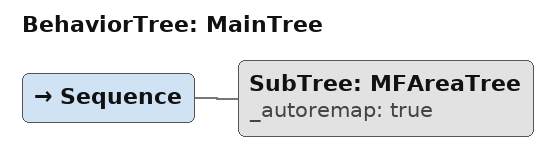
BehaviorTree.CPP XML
<!-- RC2026 xhu_direct 首轮主树：
     仅启用已完成 topo 迁移的 MF 子树，避免未迁移区域继续依赖 navigate_to_pose。 -->
<root BTCPP_format="4" main_tree_to_execute="MainTree">
  <include path="mf_tree_topo.xml"/>

  <BehaviorTree ID="MainTree">
    <Sequence>
      <SubTree ID="MFAreaTree" _autoremap="true"/>
    </Sequence>
  </BehaviorTree>
</root>
